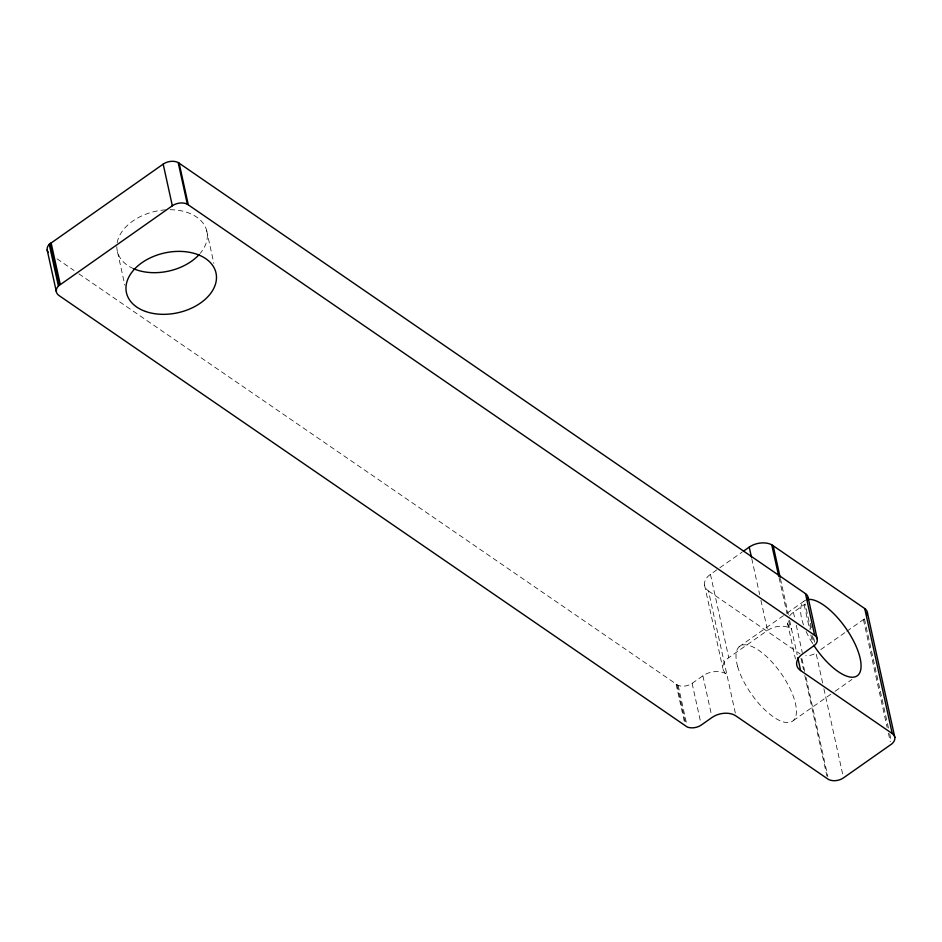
<?xml version="1.0" encoding="UTF-8"?>
<svg xmlns="http://www.w3.org/2000/svg" width="942" height="942" viewBox="0 0 942 942"><rect width="100%" height="100%" fill="white"/><g stroke="black" fill="none" stroke-linecap="round" stroke-linejoin="round"><path stroke-width="0.71" stroke-dasharray="4.71 3.53" d="M789.549 616.009A17.191 11.481 -12.4 0 1 793.423 612.3L805.186 603.975L810.874 629.833M846.834 631.281L864.426 618.87A11.457 7.654 -12.4 0 0 865.286 618.046M735.337 713.082L708.49 590.964A17.191 11.481 -12.4 0 1 710.433 574.349L718.664 568.568M719.841 567.743L742.178 552.071M739.105 646.742L785.816 613.984M787.017 613.136L803.773 601.373M78.869 273.828L678.169 685.411A11.457 7.654 -12.4 0 0 692.111 683.374L702.885 675.814A17.191 11.481 -12.4 0 1 725.387 673.448L726.812 674.295M725.387 673.448L724.563 672.211A17.18 11.469 -12.4 0 1 728.755 657.669L767.553 630.445A17.18 11.469 -12.4 0 1 788.466 627.384L791.48 628.926M820.753 649.58L845.657 632.106M793.258 720.606L833.976 692.04M835.177 691.204L851.945 679.441M708.49 590.964L800.064 653.913M57.062 258.838L74.018 270.495M779.081 577.752L787.053 613.607M788.654 620.778L790.244 627.949A17.191 11.481 -12.4 0 1 787.606 620.213M864.426 618.87L888.424 728.048M889.684 733.794L891.273 740.977M863.437 619.636L887.128 727.377M888.388 733.123L890.284 741.743M810.473 623.251L811.415 627.56M813.629 637.616L814.889 643.362M822.649 683.068L816.008 652.9A11.457 7.654 -12.4 0 1 805.751 655.703M823.909 688.814L843.172 776.443M812.134 635.579L813.711 642.762M804.197 604.74L809.567 629.162M810.827 634.908L812.722 643.527M793.423 612.3L795.001 619.483M796.261 625.229L802.266 652.523M801.96 658.788L804.798 671.717M806.069 677.463L827.853 776.585M801.018 658.222L803.538 669.715M804.798 675.461L826.911 776.02M780.423 578.647L788.313 614.561M789.584 620.307L797.156 654.784M787.524 623.027L795.425 658.941M751.763 558.618L759.652 594.532M760.924 600.278L767.553 630.445M710.433 574.349L728.755 657.669M704.534 585.076L722.855 668.396M702.885 675.814L711.41 714.601M692.111 683.374L700.954 723.597M678.169 685.411L686.694 724.198M677.11 684.952L685.635 723.739M676.156 684.387L684.693 723.173M206.592 230.319L213.858 263.36M117.55 252.079L124.815 285.12M170.137 209.725A45.852 30.615 -12.4 0 1 200.234 253.327M133.646 268.729A45.852 30.615 -12.4 0 1 116.973 244.072M117.173 242.706A45.852 30.615 -12.4 0 1 165.745 209.854M812.251 642.927A45.852 18.086 54.9 0 1 805.716 630.539M803.502 624.935A45.852 18.086 54.9 0 1 808.165 599.442M737.574 666.3A45.852 18.086 54.9 0 0 788.866 722.549A45.852 18.086 54.9 0 0 772.11 662.191A45.852 18.086 54.9 0 0 737.574 666.3"/><path stroke-width="1.41" d="M48.289 252.456A11.457 7.654 -12.4 0 1 49.231 244.343L163.178 164.12A11.457 7.654 -12.4 0 1 178.179 162.542L805.492 593.648A11.457 7.654 -12.4 0 1 807.8 600.407M58.392 286.003L172.339 205.78A11.457 7.654 -12.4 0 1 187.34 204.202L814.653 635.308A11.457 7.654 -12.4 0 1 815.207 644.799L802.584 653.96A17.191 11.481 -12.4 0 0 800.641 670.586L892.215 733.535A11.457 7.654 -12.4 0 1 891.897 743.85L843.49 777.88A11.457 7.654 -12.4 0 1 828.489 779.458L735.973 715.955A17.191 11.481 -12.4 0 0 712.046 717.474L701.272 725.034A11.457 7.654 -12.4 0 1 687.319 727.071L58.946 295.494A11.457 7.654 -12.4 0 1 58.392 286.003L49.231 244.343M743.356 551.247L749.231 547.125A17.191 11.481 -12.4 0 1 771.733 544.759L864.732 608.556A11.457 7.654 -12.4 0 1 867.04 615.303M771.733 544.759L778.751 576.316M867.37 612.477L894.841 737.456M864.732 608.556L892.215 733.535M808.13 597.581L817.291 639.241M805.492 593.648L814.653 635.308M773.158 545.606L780.106 577.211M797.792 657.657L800.641 670.586M749.231 547.125L751.445 557.181M179.121 163.107L188.282 204.767M178.179 162.542L187.34 204.202M163.178 164.12L172.339 205.78M51.092 242.753L60.241 284.413M50.103 243.519L59.264 285.179M47.159 249.901L56.308 291.561M199.304 254.399A45.852 30.615 -12.4 0 1 133.646 268.729M808.165 599.442A45.852 18.086 54.9 0 1 849.908 634.437A45.852 18.086 54.9 0 1 855.018 676.874A45.852 18.086 54.9 0 1 813.676 645.176M145.504 311.449A45.852 30.615 -12.4 0 0 216.342 279.998A45.852 30.615 -12.4 0 0 151.85 257.142A45.852 30.615 -12.4 0 0 145.504 311.449"/></g></svg>
